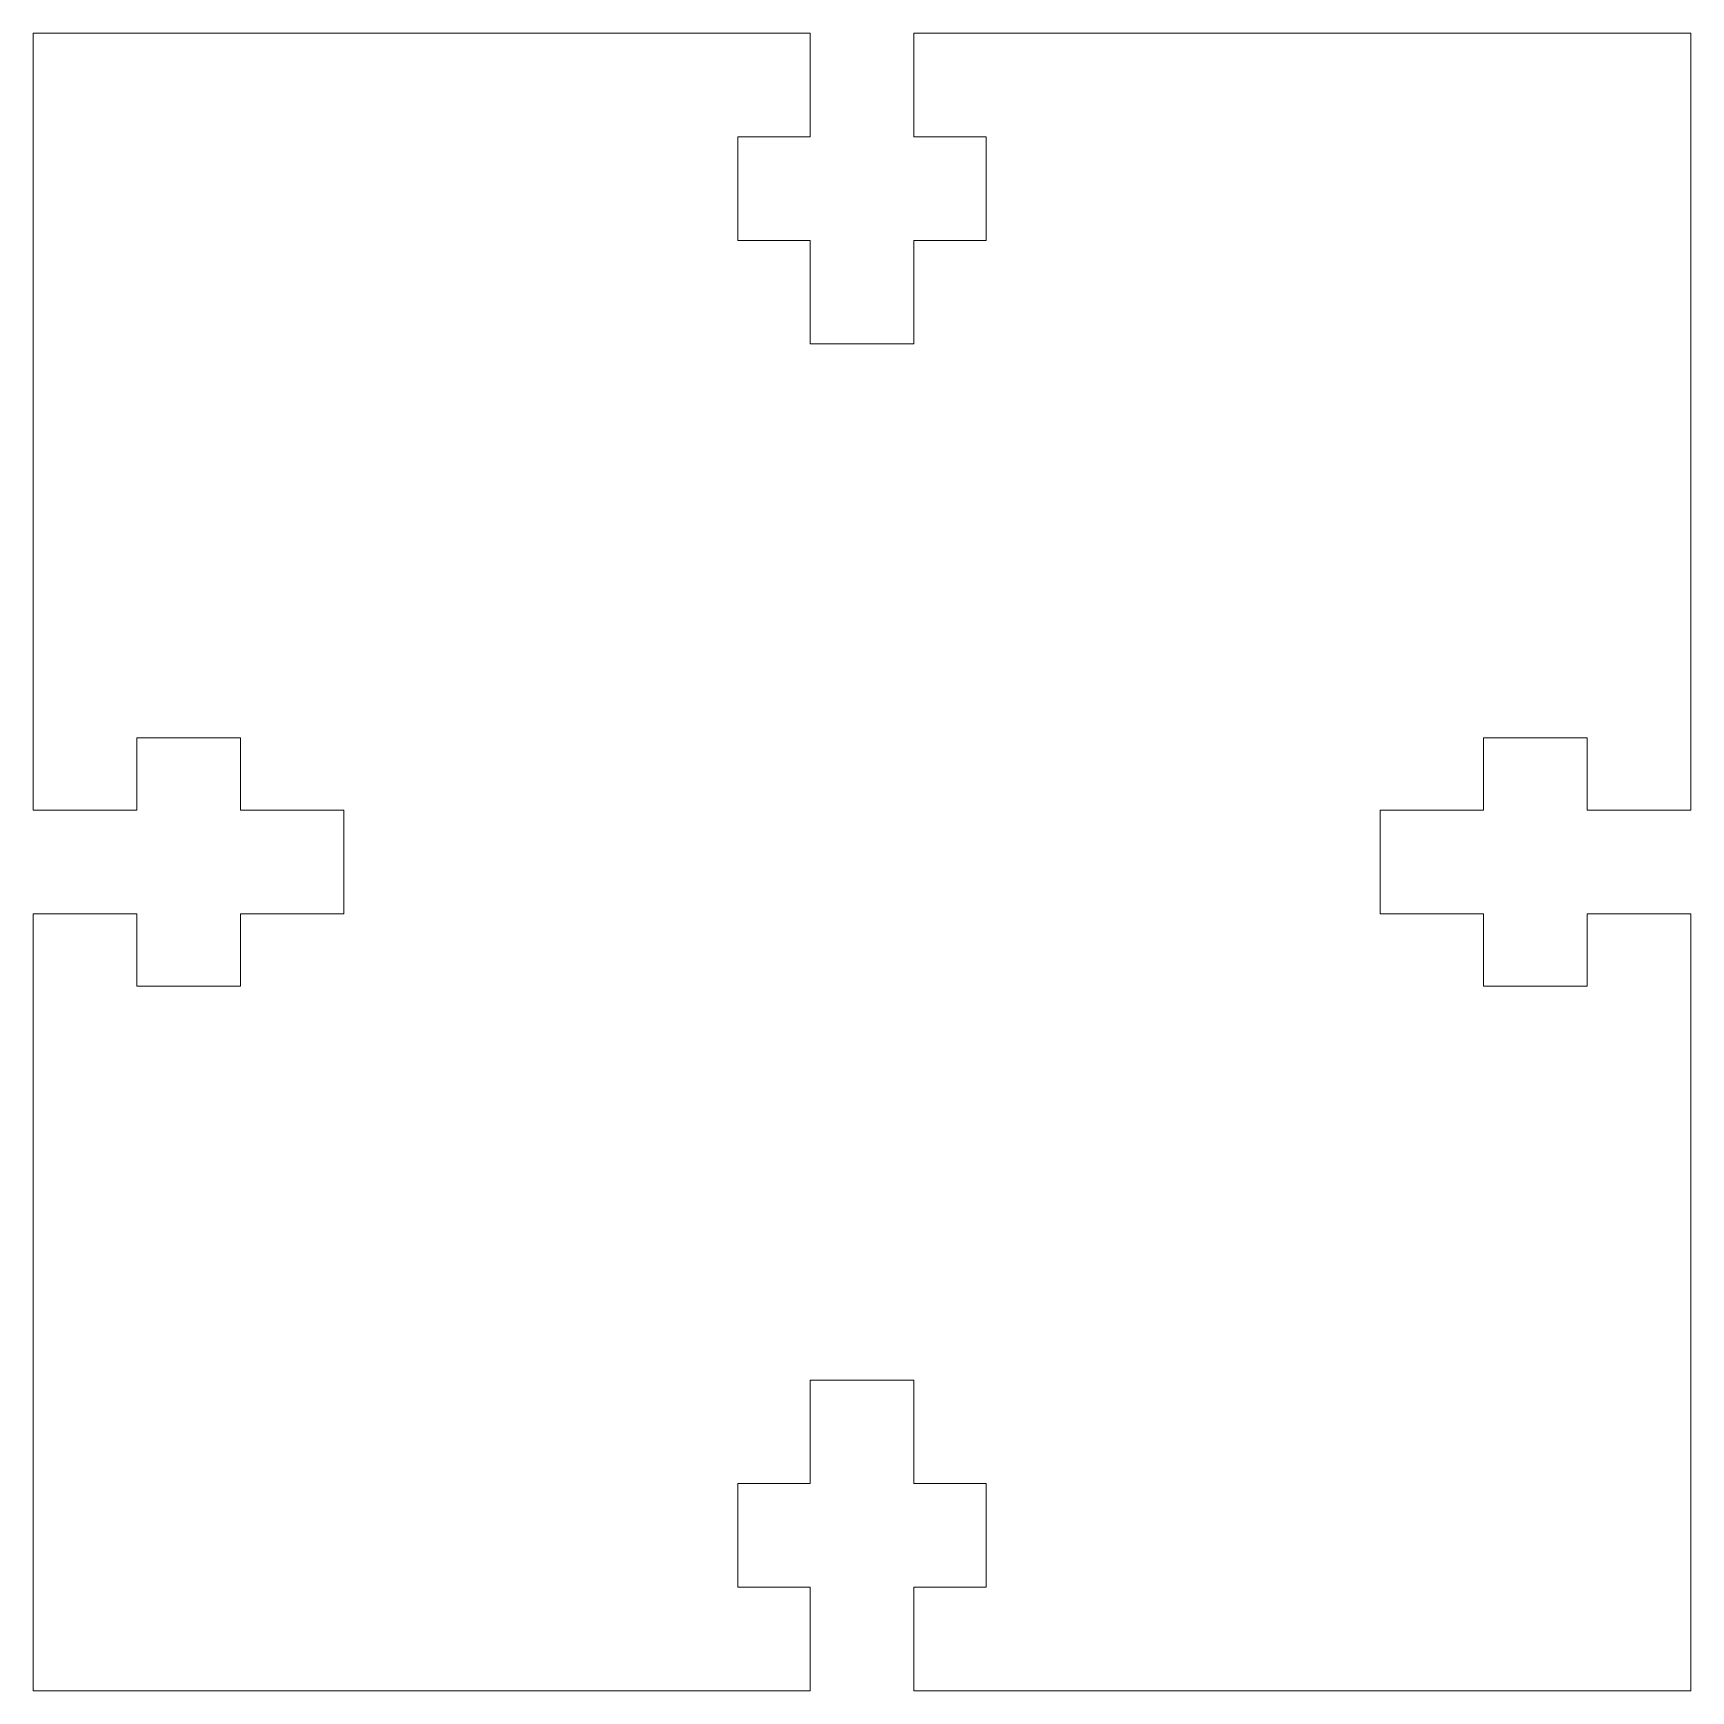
# Model space of a CAD drawing. Header units: inches. Extents: x 0 to 2, y 0 to 2.
import ezdxf

# ---------------------------------------------------------------- set-up
doc = ezdxf.new("R2010")
doc.units = ezdxf.units.IN
doc.header["$MEASUREMENT"] = 0

msp = doc.modelspace()

# ---------------------------------------------------------------- linework, layer by layer
at = {"color": 7, "linetype": 'Continuous', "lineweight": 15}
for p, q in [((0.9375, 2), (0, 2)), ((0, 2), (0, 1.0625)), ((0.9375, 2), (0.9375, 1.875)), ((1.0625, 1.875), (1.0625, 2)), ((2, 2), (1.0625, 2)), ((2, 1.0625), (2, 2)), ((0.9375, 1.875), (0.85, 1.875)), ((0.85, 1.875), (0.85, 1.75)), ((1.15, 1.875), (1.0625, 1.875)), ((1.15, 1.75), (1.15, 1.875)), ((0.85, 1.75), (0.9375, 1.75)), ((0.9375, 1.75), (0.9375, 1.625)), ((1.0625, 1.625), (1.0625, 1.75)), ((1.0625, 1.75), (1.15, 1.75)), ((0.9375, 1.625), (1.0625, 1.625)), ((0.25, 1.15), (0.125, 1.15)), ((0.125, 1.15), (0.125, 1.0625)), ((0.25, 1.0625), (0.25, 1.15)), ((1.875, 1.15), (1.75, 1.15)), ((1.75, 1.15), (1.75, 1.0625)), ((1.875, 1.0625), (1.875, 1.15)), ((0.125, 1.0625), (0, 1.0625)), ((0.375, 1.0625), (0.25, 1.0625)), ((0.375, 0.9375), (0.375, 1.0625)), ((1.75, 1.0625), (1.625, 1.0625)), ((1.625, 1.0625), (1.625, 0.9375)), ((2, 1.0625), (1.875, 1.0625)), ((0, 0.9375), (0.125, 0.9375)), ((0, 0.9375), (0, 0)), ((0.125, 0.9375), (0.125, 0.85)), ((0.25, 0.85), (0.25, 0.9375)), ((0.25, 0.9375), (0.375, 0.9375)), ((1.625, 0.9375), (1.75, 0.9375)), ((1.75, 0.9375), (1.75, 0.85)), ((1.875, 0.85), (1.875, 0.9375)), ((1.875, 0.9375), (2, 0.9375)), ((2, 0), (2, 0.9375)), ((0.125, 0.85), (0.25, 0.85)), ((1.75, 0.85), (1.875, 0.85)), ((1.0625, 0.375), (0.9375, 0.375)), ((0.9375, 0.375), (0.9375, 0.25)), ((1.0625, 0.25), (1.0625, 0.375)), ((0.9375, 0.25), (0.85, 0.25)), ((0.85, 0.25), (0.85, 0.125)), ((1.15, 0.25), (1.0625, 0.25)), ((1.15, 0.125), (1.15, 0.25)), ((0.85, 0.125), (0.9375, 0.125)), ((0.9375, 0.125), (0.9375, 0)), ((1.0625, 0), (1.0625, 0.125)), ((1.0625, 0.125), (1.15, 0.125)), ((0, 0), (0.9375, 0)), ((1.0625, 0), (2, 0))]:
    msp.add_line(p, q, dxfattribs=at)

doc.saveas('drawing.dxf')
